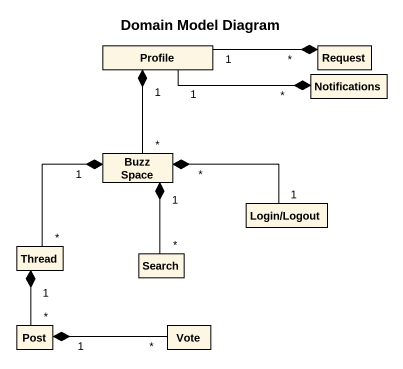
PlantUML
@startuml
title Domain Model Diagram
hide circle
hide empty members
class Profile
class Notifications
class Request
class "Buzz Space" as Buzz_Space
class "Login/Logout" as Login_Logout
class Thread
class Search
class Post
class Vote
Profile "1" *-- "*" Buzz_Space
Notifications "*" *-left- "1" Profile
Request "*" *-left- "1" Profile
Buzz_Space "*" *-right- "1" Login_Logout
Buzz_Space "1" *-- "*" Thread
Buzz_Space "1" *-- "*" Search
Thread "1" *-- "*" Post
Post "1" *-right- "*" Vote
@enduml
